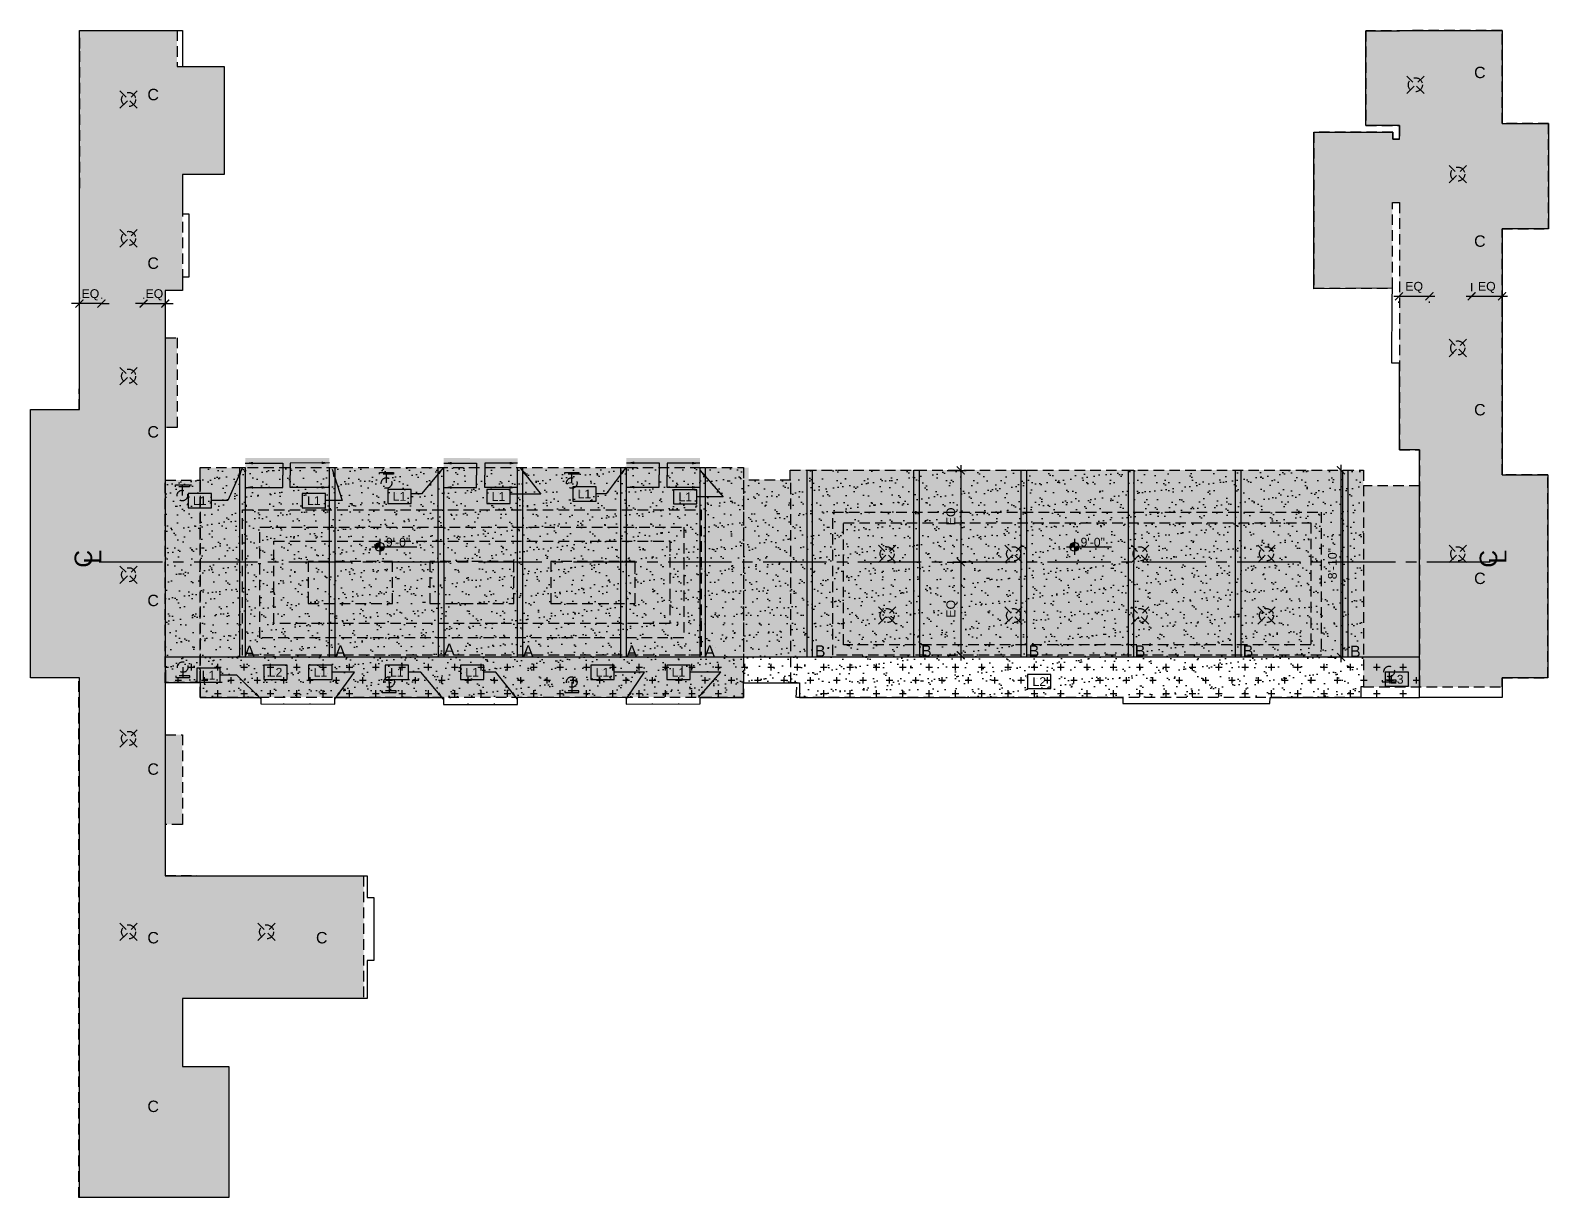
# Model space of a CAD drawing. Header units: inches. Extents: x 486 to 5249, y 458 to 2028.
# Drawn here: x 486 to 1350, y 458 to 1122 of the extents above; entities that cross this region are included whole.
import ezdxf
from ezdxf.enums import TextEntityAlignment as Align

# ---------------------------------------------------------------- set-up
doc = ezdxf.new("R2010")
doc.units = ezdxf.units.IN
doc.header["$LTSCALE"] = 96
doc.header["$MEASUREMENT"] = 0
for name, pattern in [('CENTER4', [0.5625, 0.375, -0.0625, 0.0625, -0.0625]), ('HIDDEN2', [0.1875, 0.125, -0.0625]), ('HIDDEN4', [0.09375, 0.0625, -0.03125])]:
    doc.linetypes.add(name, pattern=pattern)
for name, color, linetype in [('A-Anno-Clng', 7, 'Continuous'), ('A-ANNO-DIMS', 4, 'Continuous'), ('A-Clng-Demo', 7, 'HIDDEN4'), ('A-Clng-Exst', 7, 'Continuous'), ('A-Clng-Grid-Neww', 43, 'Continuous'), ('A-Clng-Neww', 94, 'Continuous'), ('A-Clng-Patt', 13, 'Continuous'), ('A-Lite-Demo', 4, 'HIDDEN4'), ('A-Lite-Neww', 181, 'Continuous')]:
    doc.layers.add(name, color=color, linetype=linetype)
doc.styles.add('XFINE_1-2', font='swissl.ttf', dxfattribs={"height": 10})
doc.styles.add('XFINE_1-4', font='swissl.ttf', dxfattribs={"height": 5})
doc.styles.add('XFINE_1-8', font='swissl.ttf', dxfattribs={"height": 10})
doc.dimstyles.new('OTJ_1-4', dxfattribs={"dimscale": 48, "dimtxt": 0.09375, "dimasz": 0.09375, "dimexe": 0.0625, "dimexo": 0.15625, "dimgap": 0.046875, "dimtad": 1, "dimzin": 3, "dimdsep": 46, "dimlunit": 4, "dimtxsty": 'XFINE_1-4', "dimblk": 'ARCHTICK', "dimcen": 0.09, "dimdle": 0.0625, "dimclrd": 15, "dimclre": 15, "dimclrt": 7, "dimadec": 0, "dimazin": 0, "dimtfac": 0.75, "dimtix": 1, "dimtmove": 1, "dimatfit": 3, "dimfxl": 1, "dimfrac": 1, "dimtolj": 1, "dimtzin": 0, "dimarcsym": 0})

# ---------------------------------------------------------------- blocks, each defined once
blk = doc.blocks.new('inc_down')
for p, q in [((4.95, -4.95), (-4.95, 4.95)), ((-4.95, -4.95), (4.95, 4.95))]:
    blk.add_line(p, q)
blk.add_circle((0, 0), 4)
blk = doc.blocks.new('_ArchTick')
at = {"color": 0, "linetype": 'ByBlock', "const_width": 0.15}
blk.add_lwpolyline([(-0.5, -0.5), (0.5, 0.5)], dxfattribs=at)
blk = doc.blocks.new('*D209')
at = {"layer": 'A-Lite-Neww', "color": 15, "lineweight": -2, "transparency": 16777216}
for p, q in [((1232.22, 875.11), (1232.22, 762.75)), ((1224.72, 872.11), (1229.22, 872.11)), ((1224.72, 765.75), (1229.22, 765.75))]:
    blk.add_line(p, q, dxfattribs=at)
at = {"layer": 'DefPoints', "color": 0, "transparency": 16777216}
for p in [(1232.22, 872.11), (1232.22, 765.75), (1232.22, 765.75)]:
    blk.add_point(p, dxfattribs=at)
at = {"layer": 'A-Lite-Neww', "color": 15, "lineweight": -2, "transparency": 16777216, "xscale": 4.5, "yscale": 4.5, "zscale": 4.5}
for p, rotation in [((1232.22, 872.11), 90), ((1232.22, 765.75), 270)]:
    blk.add_blockref('_ArchTick', p, dxfattribs=dict(at, rotation=rotation))
at = {"layer": 'A-Lite-Neww', "color": 7, "transparency": 16777216, "insert": (1227.4, 818.93), "char_height": 5, "attachment_point": 5, "rotation": 90, "style": 'XFINE_1-4'}
blk.add_mtext('\\A1;8\'-10"', dxfattribs=at)
blk = doc.blocks.new('A$C1E81129E')
at = {"layer": 'A-Anno-Clng'}
h = blk.add_hatch(color=256, dxfattribs=at)
h.dxf.hatch_style = 1
h.paths.add_polyline_path([(3, 0), (0, 0), (0, -3, 0.4142136)])
h.paths.add_polyline_path([(0, 3, 0.4142136), (-3, 0), (0, 0)])
blk.add_line((-5.25, 0), (24.75, 0), dxfattribs=at)
blk.add_lwpolyline([(0, 5.25), (0, -5.25)], dxfattribs=at)
blk.add_circle((0, 0), 3, dxfattribs=at)
blk = doc.blocks.new('Plan Note Tag')
at = {"color": 4}
blk.add_lwpolyline([(28.1, 1.1), (54.7, 1.1), (54.7, 17.1), (28.1, 17.1)], close=True, dxfattribs=at)
at = {"color": 0, "style": 'XFINE_1-8'}
blk.add_attdef('MULTI-NOTE', text='', height=10, dxfattribs=at).set_placement((41.4, 9.1), align=Align.MIDDLE_CENTER)
blk = doc.blocks.new('*D211')
at = {"layer": 'A-Lite-Neww', "color": 15, "lineweight": -2, "transparency": 16777216}
for p, q in [((513.92, 970.19), (513.92, 969.94)), ((526.41, 970.16), (526.41, 969.94)), ((513.92, 966.94), (509.42, 966.94)), ((526.41, 966.94), (513.92, 966.94)), ((526.41, 966.94), (530.91, 966.94))]:
    blk.add_line(p, q, dxfattribs=at)
at = {"layer": 'DefPoints', "color": 0, "transparency": 16777216}
for p in [(513.92, 966.94), (513.92, 962.69), (526.41, 962.66)]:
    blk.add_point(p, dxfattribs=at)
at = {"layer": 'A-Lite-Neww', "color": 15, "lineweight": -2, "transparency": 16777216, "xscale": 4.5, "yscale": 4.5, "zscale": 4.5}
blk.add_blockref('_ArchTick', (513.92, 966.94), dxfattribs=at)
at = {"layer": 'A-Lite-Neww', "color": 15, "lineweight": -2, "transparency": 16777216, "xscale": 4.5, "yscale": 4.5, "zscale": 4.5, "rotation": 180}
blk.add_blockref('_ArchTick', (526.41, 966.94), dxfattribs=at)
at = {"layer": 'A-Lite-Neww', "color": 7, "transparency": 16777216, "insert": (520.16, 971.94), "char_height": 5, "attachment_point": 5, "style": 'XFINE_1-4'}
blk.add_mtext('\\A1;EQ', dxfattribs=at)
blk = doc.blocks.new('*D212')
at = {"layer": 'A-Lite-Neww', "color": 15, "lineweight": -2, "transparency": 16777216}
for p, q in [((550.41, 970.16), (550.41, 969.94)), ((562.75, 970.16), (562.75, 969.94)), ((550.41, 966.94), (545.91, 966.94)), ((550.41, 966.94), (562.75, 966.94)), ((562.75, 966.94), (567.25, 966.94))]:
    blk.add_line(p, q, dxfattribs=at)
at = {"layer": 'DefPoints', "color": 0, "transparency": 16777216}
for p in [(550.41, 962.66), (562.75, 966.94), (562.75, 962.66)]:
    blk.add_point(p, dxfattribs=at)
at = {"layer": 'A-Lite-Neww', "color": 15, "lineweight": -2, "transparency": 16777216, "xscale": 4.5, "yscale": 4.5, "zscale": 4.5}
blk.add_blockref('_ArchTick', (550.41, 966.94), dxfattribs=at)
at = {"layer": 'A-Lite-Neww', "color": 15, "lineweight": -2, "transparency": 16777216, "xscale": 4.5, "yscale": 4.5, "zscale": 4.5, "rotation": 180}
blk.add_blockref('_ArchTick', (562.75, 966.94), dxfattribs=at)
at = {"layer": 'A-Lite-Neww', "color": 7, "transparency": 16777216, "insert": (556.58, 971.94), "char_height": 5, "attachment_point": 5, "style": 'XFINE_1-4'}
blk.add_mtext('\\A1;EQ', dxfattribs=at)
blk = doc.blocks.new('CENTERLINE BLOCK')
at = {"layer": 'A-ANNO-DIMS', "char_height": 10, "attachment_point": 1, "style": 'XFINE_1-8'}
for s, insert in [('C', (580.64, 2273.22)), ('L', (582.97, 2267.95))]:
    blk.add_mtext_dynamic_manual_height_columns(s, width=21.019, gutter_width=50, heights=[0], dxfattribs=dict(at, insert=insert))
blk = doc.blocks.new('*D214')
at = {"layer": 'A-Lite-Neww', "color": 15, "lineweight": -2, "transparency": 16777216}
for p, q in [((1015.77, 875), (1015.77, 816.69)), ((1008.05, 872), (1018.77, 872)), ((1008.05, 819.69), (1018.77, 819.69))]:
    blk.add_line(p, q, dxfattribs=at)
at = {"layer": 'DefPoints', "color": 0, "transparency": 16777216}
for p in [(1000.55, 872), (1000.55, 819.69), (1015.77, 819.69)]:
    blk.add_point(p, dxfattribs=at)
at = {"layer": 'A-Lite-Neww', "color": 15, "lineweight": -2, "transparency": 16777216, "xscale": 4.5, "yscale": 4.5, "zscale": 4.5}
for p, rotation in [((1015.77, 872), 90), ((1015.77, 819.69), 270)]:
    blk.add_blockref('_ArchTick', p, dxfattribs=dict(at, rotation=rotation))
at = {"layer": 'A-Lite-Neww', "color": 7, "transparency": 16777216, "insert": (1010.77, 845.84), "char_height": 5, "attachment_point": 5, "rotation": 90, "style": 'XFINE_1-4'}
blk.add_mtext('\\A1;EQ', dxfattribs=at)
blk = doc.blocks.new('*D215')
at = {"layer": 'A-Lite-Neww', "color": 15, "lineweight": -2, "transparency": 16777216}
for p, q in [((1015.77, 822.69), (1015.77, 763.74)), ((1023.27, 819.69), (1018.77, 819.69)), ((1008.27, 766.74), (1012.77, 766.74))]:
    blk.add_line(p, q, dxfattribs=at)
at = {"layer": 'DefPoints', "color": 0, "transparency": 16777216}
for p in [(1015.77, 819.69), (1015.77, 766.74), (1015.77, 766.74)]:
    blk.add_point(p, dxfattribs=at)
at = {"layer": 'A-Lite-Neww', "color": 15, "lineweight": -2, "transparency": 16777216, "xscale": 4.5, "yscale": 4.5, "zscale": 4.5}
for p, rotation in [((1015.77, 819.69), 90), ((1015.77, 766.74), 270)]:
    blk.add_blockref('_ArchTick', p, dxfattribs=dict(at, rotation=rotation))
at = {"layer": 'A-Lite-Neww', "color": 7, "transparency": 16777216, "insert": (1010.77, 793.21), "char_height": 5, "attachment_point": 5, "rotation": 90, "style": 'XFINE_1-4'}
blk.add_mtext('\\A1;EQ', dxfattribs=at)
blk = doc.blocks.new('*D216')
at = {"layer": 'A-Lite-Neww', "color": 15, "lineweight": -2, "transparency": 16777216}
for p, q in [((1262.29, 971.12), (1285.61, 971.12)), ((1265.29, 967.37), (1265.29, 968.12)), ((1282.61, 967.37), (1282.61, 968.12))]:
    blk.add_line(p, q, dxfattribs=at)
at = {"layer": 'DefPoints', "color": 0, "transparency": 16777216}
for p in [(1265.29, 974.87), (1282.61, 974.87), (1282.61, 971.12)]:
    blk.add_point(p, dxfattribs=at)
at = {"layer": 'A-Lite-Neww', "color": 15, "lineweight": -2, "transparency": 16777216, "xscale": 4.5, "yscale": 4.5, "zscale": 4.5, "rotation": 180}
blk.add_blockref('_ArchTick', (1265.29, 971.12), dxfattribs=at)
at = {"layer": 'A-Lite-Neww', "color": 15, "lineweight": -2, "transparency": 16777216, "xscale": 4.5, "yscale": 4.5, "zscale": 4.5}
blk.add_blockref('_ArchTick', (1282.61, 971.12), dxfattribs=at)
at = {"layer": 'A-Lite-Neww', "color": 7, "transparency": 16777216, "insert": (1273.95, 976.12), "char_height": 5, "attachment_point": 5, "style": 'XFINE_1-4'}
blk.add_mtext('\\A1;EQ', dxfattribs=at)
blk = doc.blocks.new('*D217')
at = {"layer": 'A-Lite-Neww', "color": 15, "lineweight": -2, "transparency": 16777216}
for p, q in [((1306.61, 978.62), (1306.61, 974.12)), ((1303.61, 971.12), (1327, 971.12)), ((1324, 963.62), (1324, 968.12))]:
    blk.add_line(p, q, dxfattribs=at)
at = {"layer": 'DefPoints', "color": 0, "transparency": 16777216}
for p in [(1306.61, 971.12), (1324, 971.12), (1324, 971.12)]:
    blk.add_point(p, dxfattribs=at)
at = {"layer": 'A-Lite-Neww', "color": 15, "lineweight": -2, "transparency": 16777216, "xscale": 4.5, "yscale": 4.5, "zscale": 4.5, "rotation": 180}
blk.add_blockref('_ArchTick', (1306.61, 971.12), dxfattribs=at)
at = {"layer": 'A-Lite-Neww', "color": 15, "lineweight": -2, "transparency": 16777216, "xscale": 4.5, "yscale": 4.5, "zscale": 4.5}
blk.add_blockref('_ArchTick', (1324, 971.12), dxfattribs=at)
at = {"layer": 'A-Lite-Neww', "color": 7, "transparency": 16777216, "insert": (1315.31, 976.12), "char_height": 5, "attachment_point": 5, "style": 'XFINE_1-4'}
blk.add_mtext('\\A1;EQ', dxfattribs=at)

msp = doc.modelspace()

# ---------------------------------------------------------------- hatches: boundary and pattern name
at = {"layer": 'A-Clng-Demo'}
h = msp.add_hatch(dxfattribs=at)
h.set_pattern_fill('AR-SAND', color=256, scale=5)
h.paths.add_polyline_path([(514, 1122.494), (569.484, 1122.494), (569.481, 1102), (596.249, 1102), (596.249, 1040.5), (572.499, 1040.5), (572.499, 974.5), (562.75, 974.5), (562.75, 947.5), (569.482, 947.5), (569.482, 896.5), (562.75, 896.5), (562.75, 866.5), (582.672, 866.5), (582.672, 873.625), (892, 873.625), (892, 742.75), (582.687, 742.75), (582.687, 751.25), (562.78, 751.25), (562.78, 721.5), (572.588, 721.501), (572.588, 670.501), (562.78, 670.427), (562.78, 641.323), (675.706, 641.103), (675.706, 571.438), (572.5, 571.438), (572.5, 532.562), (599.012, 532.562), (599.012, 457.991), (513.651, 457.991), (513.651, 754), (486, 754), (486, 906.642), (513.825, 906.642), (514.175, 1112.168)])
h = msp.add_hatch(dxfattribs=at)
h.set_pattern_fill('AR-SAND', color=256, scale=5)
h.paths.add_polyline_path([(1246.499, 1122.249), (1246.499, 1068.25), (1265.5, 1068.25), (1265.5, 1060.524), (1261.75, 1060.524), (1261.75, 1064.5), (1216.748, 1064.5), (1216.749, 975.781), (1261.54, 975.75), (1261.54, 1024.524), (1265.5, 1024.507), (1265.5, 883.75), (1277, 883.75), (1277, 863.25), (1245, 863.25), (1245, 748.75), (1324, 748.75), (1324, 754), (1350.1, 754), (1350.1, 869.497), (1324, 869.497), (1324, 1009.486), (1350.5, 1009.486), (1350.5, 1069.471), (1324, 1069.471), (1324, 1122.5)])
h = msp.add_hatch(dxfattribs=at)
h.set_pattern_fill('AR-SAND', color=256, scale=5)
h.paths.add_polyline_path([(582.672, 873.64), (892.015, 873.64), (892.015, 742.735), (582.672, 742.735)])
h = msp.add_hatch(dxfattribs=at)
h.set_pattern_fill('AR-SAND', color=256, scale=5)
h.paths.add_polyline_path([(562.75, 751.25), (582.687, 751.25), (582.687, 866.5), (562.75, 866.5)])
h = msp.add_hatch(dxfattribs=at)
h.set_pattern_fill('AR-SAND', color=256, scale=5)
h.paths.add_polyline_path([(919, 866.5), (892, 866.5), (892, 751), (919, 751)])
h = msp.add_hatch(dxfattribs=at)
h.set_pattern_fill('AR-SAND', color=256, scale=5)
h.paths.add_polyline_path([(918.518, 866.5), (918.518, 872.125), (1245, 872.125), (1245, 863.25), (1245, 748.75), (1243.507, 748.75), (1243.507, 742.75), (922.018, 742.625), (922.539, 751), (919, 751), (919, 866.5)])
at = {"layer": 'A-Clng-Patt'}
h = msp.add_hatch(dxfattribs=at)
h.set_pattern_fill('AR-SAND', color=256, scale=3)
h.set_pattern_definition([(37.5, (-59.2745, -173.631), (-0.18898, 5.780471), [0, -4.56, 0, -5.1, 0, -4.875]), (7.5, (-59.2745, -173.631), (5.30933, 8.466438), [0, -2.46, 0, -4.11, 0, -1.575]), (327.5, (-62.9645, -173.631), (9.342426, 0.016977), [0, -1.5, 0, -5.4, 0, -7.05]), (317.5, (-62.9645, -173.631), (9.01838, 2.633027), [0, -0.75, 0, -3.54, 0, -4.05])])
h.paths.add_polyline_path([(562.741, 866.5), (562.75, 765.75), (581.66, 765.75), (577.802, 765.75), (612.357, 765.75), (616.215, 765.75), (658.215, 765.75), (658.215, 765.753), (720.252, 765.748), (720.252, 765.727), (762.256, 765.773), (762.256, 765.75), (824.252, 765.75), (824.26, 765.75), (866.252, 765.75), (865.784, 765.75), (890.504, 765.75), (890.972, 765.75), (922.972, 765.75), (1277, 765.75), (1277, 863.25), (1245, 863.25), (1245, 872.125), (918.518, 872.368), (918.518, 866.5), (895.018, 866.718), (895.018, 873.625), (867.28, 873.625), (867.28, 878.986), (825.288, 878.986), (825.28, 873.611), (763.28, 873.537), (763.408, 878.913), (721.28, 878.986), (721.28, 873.611), (656.28, 873.611), (656.28, 878.986), (608.28, 878.986), (608.28, 874.424), (608.28, 873.611), (582.285, 873.625), (582.275, 866.5)])
h = msp.add_hatch(dxfattribs=at)
h.set_pattern_fill('CROSS', color=256, scale=30, style=0)
h.set_pattern_definition([(0, (-864.17, -3215.01), (7.5, 7.5), [3.75, -11.25]), (90, (-862.295, -3216.885), (-7.5, 7.5), [3.75, -11.25])])
h.paths.add_polyline_path([(562.78, 765.75), (562.854, 751.236), (582.687, 751.236), (582.687, 742.736), (617.242, 742.736), (617.242, 739.051), (659.242, 738.986), (659.242, 742.736), (721.28, 742.736), (721.202, 738.817), (763.28, 738.817), (763.285, 742.991), (825.28, 742.736), (825.28, 738.986), (867.294, 739.146), (867.28, 742.736), (892, 742.707), (892.019, 751), (924, 751), (924.019, 742.736), (1108, 742.75), (1108, 739.25), (1191.837, 739.25), (1192, 742.75), (1277, 742.75), (1277, 765.75)])

# ---------------------------------------------------------------- linework, layer by layer
at = {"layer": 'A-ANNO-DIMS', "linetype": 'CENTER4'}
msp.add_line((1317.228, 819.688), (521.492, 819.688), dxfattribs=at)
at = {"layer": 'A-Clng-Demo'}
msp.add_line((1277, 863.25), (1277, 748.75), dxfattribs=at)
for points in [[(514, 1122.494), (569.484, 1122.494), (569.481, 1102), (596.249, 1102), (596.249, 1040.5), (572.499, 1040.5), (572.499, 974.5), (562.75, 974.5), (562.75, 947.5), (569.482, 947.5), (569.482, 896.5), (562.75, 896.5), (562.75, 866.5), (582.672, 866.5), (582.672, 873.625), (892, 873.625), (892, 742.75), (582.687, 742.75), (582.687, 751.25), (562.78, 751.25), (562.78, 721.5), (572.588, 721.501), (572.588, 670.501), (562.78, 670.427), (562.78, 641.323), (675.706, 641.103), (675.706, 571.438), (572.5, 571.438), (572.5, 532.562), (599.012, 532.562), (599.012, 457.991), (513.651, 457.991), (513.651, 754), (486, 754), (486, 906.642), (513.825, 906.642), (514.175, 1112.168)], [(1246.499, 1122.249), (1246.499, 1068.25), (1265.5, 1068.25), (1265.5, 1060.524), (1261.75, 1060.524), (1261.75, 1064.5), (1216.748, 1064.5), (1216.749, 975.781), (1261.54, 975.75), (1261.54, 975.75), (1261.54, 1024.524), (1265.5, 1024.507), (1265.5, 883.75), (1277, 883.75), (1277, 863.25), (1245, 863.25), (1245, 748.75), (1324, 748.75), (1324, 754), (1350.1, 754), (1350.1, 869.497), (1324, 869.497), (1324, 1009.486), (1350.5, 1009.486), (1350.5, 1069.471), (1324, 1069.471), (1324, 1122.5)], [(582.672, 873.64), (892.015, 873.64), (892.015, 742.735), (582.672, 742.735)], [(562.75, 866.5), (582.687, 866.5), (582.687, 751), (562.75, 751)], [(919, 751), (919, 866.5), (892, 866.5), (892, 751)], [(918.518, 866.5), (918.518, 872.125), (1245, 872.125), (1245, 863.25), (1245, 748.75), (1243.507, 748.75), (1243.507, 742.75), (922.018, 742.625), (922.539, 751), (919, 751), (919, 866.5)], [(606.688, 849.625), (868, 849.625), (868, 766.75), (606.688, 766.75)], [(943, 848.125), (1221, 848.125), (1221, 766.741), (943, 766.741)], [(624.688, 831.625), (850, 831.625), (850, 784.75), (624.688, 784.75)]]:
    msp.add_lwpolyline(points, close=True, dxfattribs=at)
at = {"layer": 'A-Clng-Grid-Neww'}
for points in [[(514, 1122.375), (572.499, 1122.375), (572.499, 1102), (596.249, 1102), (596.249, 1040.5), (572.499, 1040.5), (572.499, 1018), (576.249, 1018), (576.249, 982), (572.499, 982), (572.499, 974.5), (562.75, 974.5), (562.75, 641.25), (677.75, 641.25), (677.75, 628.924), (681.5, 628.924), (681.5, 592.924), (677.75, 592.924), (677.75, 571.438), (572.5, 571.438), (572.5, 532.562), (599.012, 532.562), (599.012, 457.991), (514.006, 457.991), (514, 751), (514, 751), (514, 754), (485.964, 754), (485.964, 906.642), (514, 906.642)], [(1246.499, 1122.249), (1265.5, 1122.249), (1265.689, 1122.375), (1324, 1122.5), (1324, 1122.5), (1324, 1069.471), (1350.5, 1069.471), (1350.5, 1009.486), (1324, 1009.486), (1324, 869.497), (1350.1, 869.497), (1349.993, 754), (1324, 754), (1324, 742.75), (1277, 742.75), (1277, 883.75), (1265.5, 883.75), (1265.5, 933.056), (1261.307, 933.056), (1261.428, 969.056), (1261.428, 969.056), (1261.54, 975.75), (1216.749, 975.311), (1216.748, 1064.5), (1261.75, 1064.5), (1261.75, 1060.542), (1265.5, 1060.524), (1265.5, 1068.25), (1246.499, 1068.25)]]:
    msp.add_lwpolyline(points, close=True, dxfattribs=at)
at = {"layer": 'A-Clng-Neww'}
msp.add_lwpolyline([(562.78, 765.75), (562.854, 751.236), (582.687, 751.236), (582.687, 742.736), (617.242, 742.736), (617.242, 739.051), (659.242, 738.986), (659.242, 742.736), (721.28, 742.736), (721.202, 738.817), (763.28, 738.817), (763.285, 742.991), (825.28, 742.736), (825.28, 738.986), (867.294, 739.146), (867.28, 742.736), (892, 742.707), (892.019, 751), (924, 751), (924.019, 742.736), (1108, 742.75), (1108, 739.25), (1191.837, 739.25), (1192, 742.75), (1277, 742.75), (1277, 765.75)], close=True, dxfattribs=at)
at = {"layer": 'A-Lite-Demo'}
for p, q in [((688.78, 864.824), (688.78, 873.625)), ((794.28, 864.824), (794.28, 873.625)), ((572.515, 857.699), (572.515, 866.5)), ((572.734, 760.051), (572.734, 751.25)), ((1259.711, 757.551), (1259.711, 748.75)), ((690.261, 751.551), (690.261, 742.75)), ((794.28, 751.551), (794.28, 742.75))]:
    msp.add_line(p, q, dxfattribs=at)
for points in [[(688.78, 870.824), (692.78, 870.824), (692.78, 869.824), (684.78, 869.824), (684.78, 870.824)], [(794.28, 870.824), (798.28, 870.824), (798.28, 869.824), (790.28, 869.824), (790.28, 870.824)], [(572.515, 863.699), (576.515, 863.699), (576.515, 862.699), (568.515, 862.699), (568.515, 863.699)], [(616.688, 839.625), (858, 839.625), (858, 776.75), (616.688, 776.75)], [(949, 842.125), (1215, 842.125), (1215, 772.741), (949, 772.741)], [(572.734, 754.051), (576.734, 754.051), (576.734, 755.051), (568.734, 755.051), (568.734, 754.051)], [(1259.711, 751.551), (1263.711, 751.551), (1263.711, 752.551), (1255.711, 752.551), (1255.711, 751.551)], [(690.261, 745.551), (694.261, 745.551), (694.261, 746.551), (686.261, 746.551), (686.261, 745.551)], [(794.28, 745.551), (798.28, 745.551), (798.28, 746.551), (790.28, 746.551), (790.28, 745.551)]]:
    msp.add_lwpolyline(points, close=True, dxfattribs=at)
for points in [[(644.105, 796.188), (692.105, 796.188), (692.105, 820.188), (644.105, 820.188), (644.105, 796.188)], [(713.344, 796.188), (761.344, 796.188), (761.344, 820.188), (713.344, 820.188), (713.344, 796.188)], [(782.265, 796.188), (830.265, 796.188), (830.265, 820.188), (782.265, 820.188), (782.265, 796.188)]]:
    msp.add_lwpolyline(points, dxfattribs=at)
for centre in [(688.78, 864.824), (794.28, 864.824), (572.515, 857.699), (572.734, 760.051), (690.261, 751.551), (794.28, 751.551), (1259.711, 757.551)]:
    msp.add_circle(centre, 3, dxfattribs=at)
at = {"layer": 'A-Lite-Neww'}
for points in [[(605.279, 765.697), (605.279, 873.611), (608.28, 873.611), (608.271, 765.748)], [(656.28, 765.748), (656.28, 873.611), (659.28, 873.611), (659.271, 765.748)], [(718.281, 765.75), (718.227, 873.611), (721.28, 873.611), (721.349, 765.75)], [(763.28, 765.741), (763.28, 873.611), (766.28, 873.611), (766.272, 765.759)], [(822.28, 765.75), (822.28, 873.611), (825.28, 873.611), (825.271, 765.75)], [(867.28, 765.75), (867.276, 873.625), (870.287, 873.625), (870.283, 765.75)], [(928.217, 765.75), (928.201, 872.125), (931.201, 872.125), (931.208, 765.75)], [(989.091, 765.763), (989.091, 872.111), (991.986, 872.111), (992.208, 765.75)], [(1050.217, 765.745), (1050.217, 872.111), (1053.217, 872.111), (1053.208, 765.745)], [(1111.217, 765.745), (1111.217, 872.111), (1114.217, 872.111), (1114.208, 765.745)], [(1172.222, 765.738), (1172.222, 872.107), (1175.222, 872.115), (1175.213, 765.745)], [(1233.222, 765.73), (1233.222, 872.111), (1236.222, 872.111), (1236.213, 765.73)]]:
    msp.add_lwpolyline(points, close=True, dxfattribs=at)

# ---------------------------------------------------------------- block references
at = {"layer": 'A-Anno-Clng', "xscale": 0.5, "yscale": 0.5, "zscale": 0.5}
for p, values in [((561.676, 850.224), {'MULTI-NOTE': 'L1'}), ((626.682, 850.224), {'MULTI-NOTE': 'L1'}), ((675.445, 852.642), {'MULTI-NOTE': 'L1'}), ((731.786, 852.568), {'MULTI-NOTE': 'L1'}), ((780.727, 854.025), {'MULTI-NOTE': 'L1'}), ((838.173, 852.4), {'MULTI-NOTE': 'L1'}), ((604.862, 752.492), {'MULTI-NOTE': 'L2'}), ((630.375, 752.492), {'MULTI-NOTE': 'L1'}), ((673.975, 752.492), {'MULTI-NOTE': 'L1'}), ((716.82, 752.492), {'MULTI-NOTE': 'L1'}), ((791.015, 752.492), {'MULTI-NOTE': 'L1'}), ((834.241, 752.492), {'MULTI-NOTE': 'L1'}), ((566.744, 750.889), {'MULTI-NOTE': 'L1'}), ((1039.764, 747.193), {'MULTI-NOTE': 'L2'}), ((1243.321, 748.542), {'MULTI-NOTE': 'L3'})]:
    msp.add_blockref('Plan Note Tag', p, dxfattribs=at).add_auto_attribs(values)
at = {"layer": 'A-Anno-Clng', "xscale": 0.8543929426093293, "yscale": 0.8543929426093293, "zscale": 0.8543929426093293}
for p in [(684.958, 828.488), (1080.511, 828.488)]:
    msp.add_blockref('A$C1E81129E', p, dxfattribs=at)
at = {"layer": 'A-Clng-Exst', "linetype": 'HIDDEN2', "rotation": 90}
for p in [(2784.367, 235.957), (3584.457, 235.957)]:
    msp.add_blockref('CENTERLINE BLOCK', p, dxfattribs=at)
at = {"layer": 'A-Lite-Demo'}
for p in [(1274.616, 1091.526), (541.909, 1083.15), (1298.747, 1040.68), (541.909, 1004.103), (1298.747, 941.683), (541.909, 925.656), (973.843, 824.473), (1045.843, 824.473), (1117.843, 824.473), (1189.843, 824.473), (1298.747, 824.473), (541.909, 812.617), (973.843, 789.354), (1045.843, 789.354), (1117.843, 789.354), (1189.843, 789.354), (541.909, 719.44), (541.909, 609.295), (620.464, 609.295)]:
    msp.add_blockref('inc_down', p, dxfattribs=at)

# ---------------------------------------------------------------- texts
at = {"layer": 'A-Anno-Clng', "char_height": 5, "attachment_point": 1, "style": 'XFINE_1-2'}
for insert in [(688.399, 833.644), (1083.952, 833.644)]:
    msp.add_mtext_dynamic_manual_height_columns('9\'-0"', width=11.37661, gutter_width=50, heights=[0], dxfattribs=dict(at, insert=insert))
at = {"layer": 'A-Lite-Neww', "char_height": 6.5, "width": 48.06, "attachment_point": 5, "style": 'XFINE_1-8'}
for s, insert in [('C', (1311.337, 1098.5)), ('C', (555.884, 1085.914)), ('C', (1311.337, 1002.5)), ('C', (555.884, 989.914)), ('C', (1311.337, 906.5)), ('C', (555.884, 893.914)), ('C', (1311.337, 810.5)), ('C', (555.884, 797.914)), ('A', (610.733, 768.909)), ('A', (662.501, 769.094)), ('A', (724.498, 770.08)), ('A', (769.444, 769.094)), ('A', (828.428, 769.094)), ('A', (872.824, 769.094)), ('B', (935.7, 769.176)), ('B', (996.17, 769.176)), ('B', (1057.446, 769.176)), ('B', (1117.859, 769.176)), ('B', (1179.33, 769.176)), ('B', (1240.439, 769.005)), ('C', (555.884, 701.914)), ('C', (555.884, 605.914)), ('C', (651.884, 605.914)), ('C', (555.884, 509.914))]:
    msp.add_mtext(s, dxfattribs=dict(at, insert=insert))

# ---------------------------------------------------------------- dimensions: what is measured, and where the dimension line sits
at = {"layer": 'A-Lite-Neww'}
for base, p1, p2, picture, middle in [((1282.611, 971.118), (1265.287, 974.874), (1282.611, 974.874), '*D216', (1273.949, 976.118)), ((1324, 971.118), (1306.611, 971.118), (1324, 971.118), '*D217', (1315.306, 976.118)), ((513.921, 966.936), (526.408, 962.664), (513.921, 962.688), '*D211', (520.164, 971.935)), ((562.75, 966.936), (550.408, 962.664), (562.75, 962.664), '*D212', (556.579, 971.935))]:
    dim = msp.add_linear_dim(base=base, p1=p1, p2=p2, text='EQ', dimstyle='OTJ_1-4', dxfattribs=at)
    dim.commit()
    dim.dimension.update_dxf_attribs({"geometry": picture, "text_midpoint": middle})
for base, p1, p2, picture, middle in [((1015.772, 819.688), (1000.551, 872), (1000.551, 819.688), '*D214', (1010.773, 845.844)), ((1015.772, 766.741), (1015.772, 819.688), (1015.772, 766.741), '*D215', (1010.773, 793.214))]:
    dim = msp.add_linear_dim(base=base, p1=p1, p2=p2, angle=90, text='EQ', dimstyle='OTJ_1-4', dxfattribs=at)
    dim.commit()
    dim.dimension.update_dxf_attribs({"geometry": picture, "text_midpoint": middle})
dim = msp.add_linear_dim(base=(1232.222, 765.75), p1=(1232.222, 872.111), p2=(1232.222, 765.75), angle=90, dimstyle='OTJ_1-4', override={"dimdec": 0}, dxfattribs=at)
dim.commit()
dim.dimension.update_dxf_attribs({"geometry": '*D209', "text_midpoint": (1227.402, 818.931)})

# ---------------------------------------------------------------- leaders
at = {"layer": 'A-Anno-Clng'}
for points in [[(606.779, 873.611), (598.492, 854.78), (589.042, 854.78)], [(608.228, 876.125), (629.739, 876.125), (629.739, 869.224)], [(656.28, 876.299), (633.903, 876.125), (633.903, 869.224)], [(721.28, 873.611), (708.614, 858.582), (702.811, 858.582)], [(721.367, 876.091), (739.974, 876.091), (739.974, 869.19)], [(763.335, 876.125), (744.727, 876.125), (744.727, 869.224)], [(764.946, 873.539), (776.695, 858.508), (759.152, 858.508)], [(825.28, 873.826), (813.896, 858.582), (808.093, 858.582)], [(825.412, 876.293), (844.02, 876.293), (844.02, 869.392)], [(867.251, 876.125), (848.644, 876.125), (848.644, 869.224)], [(608.228, 862.324), (629.739, 862.324), (629.739, 869.224)], [(656.28, 862.324), (633.903, 862.324), (633.903, 869.224)], [(657.78, 872.625), (663.498, 854.78), (654.048, 854.78)], [(721.367, 862.289), (739.974, 862.289), (739.974, 869.19)], [(763.335, 862.324), (744.727, 862.324), (744.727, 869.224)], [(825.412, 862.491), (844.02, 862.491), (844.02, 869.392)], [(867.251, 862.324), (848.644, 862.324), (848.644, 869.224)], [(867.28, 871.986), (880.453, 856.957), (865.539, 856.957)], [(617.465, 741.75), (603.565, 755.445), (594.11, 755.445)], [(659.242, 741.75), (670.494, 757.049), (657.741, 757.049)], [(721.26, 741.71), (708.25, 757.049), (701.341, 757.049)], [(763.284, 741.749), (751.094, 757.049), (744.186, 757.049)], [(825.28, 741.75), (835.647, 757.049), (818.381, 757.049)], [(866.463, 742.737), (879.138, 757.049), (861.607, 757.049)]]:
    msp.add_leader(points, dimstyle='OTJ_1-4', dxfattribs=at)

doc.saveas('drawing.dxf')
